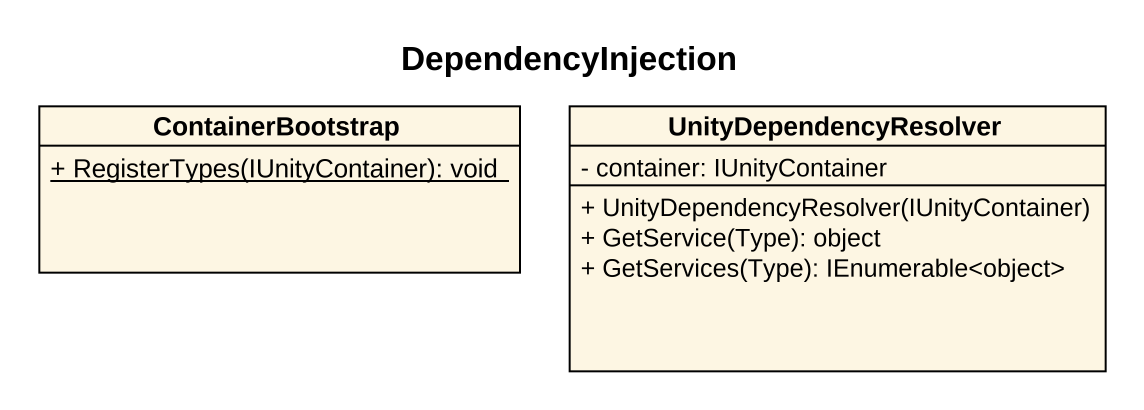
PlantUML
@startuml
title DependencyInjection
hide circle
hide empty members
skinparam classAttributeIconSize 0
class ContainerBootstrap {
  {static} + RegisterTypes(IUnityContainer): void
}
class UnityDependencyResolver {
  - container: IUnityContainer
  + UnityDependencyResolver(IUnityContainer)
  + GetService(Type): object
  + GetServices(Type): IEnumerable<object>
}
@enduml
